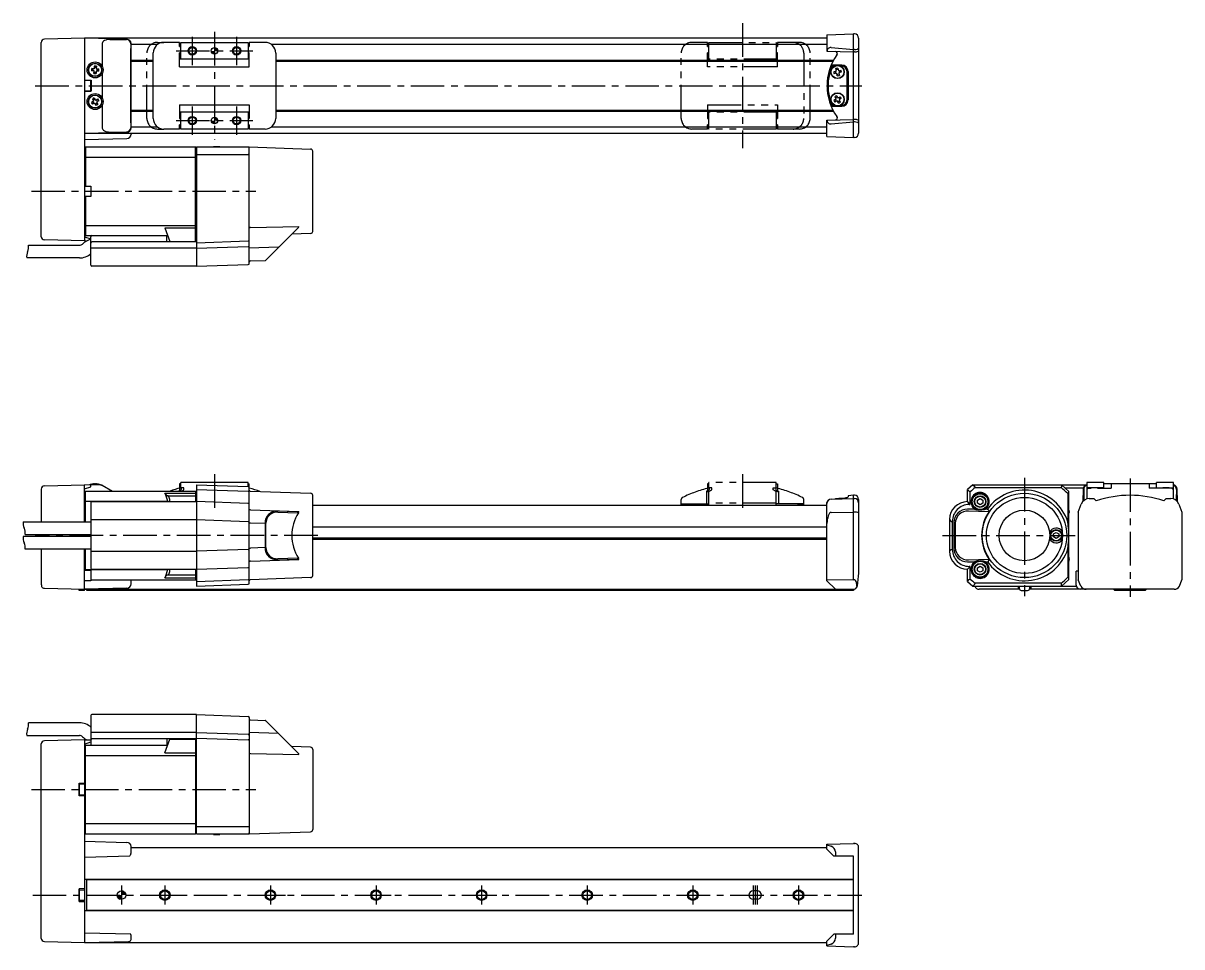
# Model space of a CAD drawing. Extents: x 0 to 914, y -8 to 437.
# Drawn here: x 365 to 914, y 0 to 437 of the extents above; entities that cross this region are included whole.
import ezdxf

# ---------------------------------------------------------------- set-up
doc = ezdxf.new("R2010")
doc.units = 0
doc.header["$LTSCALE"] = 0.5
doc.linetypes.add('CENTER', pattern=[50.8, 31.75, -6.35, 6.35, -6.35])
doc.linetypes.add('PHANTOM', pattern=[63.5, 31.75, -6.35, 6.35, -6.35, 6.35, -6.35])
for name, color, linetype in [('MSM_CENTER', 1, 'CENTER'), ('MSM_CONTINUOUS', 7, 'CONTINUOUS'), ('MSM_IMAGINARY', 6, 'PHANTOM'), ('MSM_NARROW', 5, 'CONTINUOUS')]:
    doc.layers.add(name, color=color, linetype=linetype)

# ---------------------------------------------------------------- blocks, each defined once
blk = doc.blocks.new('*U5')
at = {"layer": 'MSM_CONTINUOUS', "linetype": 'CONTINUOUS'}
for p, q in [((409.97, 24.5), (410.12, 23.73)), ((410.12, 23.73), (410.56, 23.09)), ((410.56, 23.09), (411.21, 22.65)), ((411.97, 22.5), (411.21, 22.65)), ((411.97, 26.5), (411.97, 26.35)), ((412.74, 26.35), (411.97, 26.5)), ((411.97, 26.35), (411.97, 25.91)), ((411.97, 25.91), (411.97, 25.27)), ((411.97, 25.27), (411.97, 24.5)), ((411.97, 24.5), (411.97, 23.73)), ((411.97, 23.73), (411.97, 23.09)), ((411.97, 23.09), (411.97, 22.65)), ((411.97, 22.65), (411.97, 22.5)), ((412.74, 26.35), (413.39, 25.91)), ((413.39, 25.91), (413.82, 25.27)), ((413.82, 25.27), (413.97, 24.5))]:
    blk.add_line(p, q, dxfattribs=at)
for points in [[(409.97, 24.5), (410.12, 23.73), (411.97, 23.73)], [(410.12, 23.73), (410.56, 23.09), (411.97, 23.09)], [(410.56, 23.09), (411.21, 22.65), (411.97, 22.65)], [(411.97, 26.5), (411.97, 26.35), (412.74, 26.35)], [(411.97, 26.35), (411.97, 25.91), (413.39, 25.91)], [(411.97, 25.91), (411.97, 25.27), (413.82, 25.27)], [(411.97, 25.27), (411.97, 24.5), (413.97, 24.5)]]:
    blk.add_solid(points, dxfattribs=at)
at = {"layer": 'MSM_CONTINUOUS', "linetype": 'CONTINUOUS', "extrusion": (0, 0, -1)}
for points in [[(-409.97, 24.5), (-411.97, 24.5), (-411.97, 23.73)], [(-410.12, 23.73), (-411.97, 23.73), (-411.97, 23.09)], [(-410.56, 23.09), (-411.97, 23.09), (-411.97, 22.65)], [(-411.21, 22.65), (-411.97, 22.65), (-411.97, 22.5)], [(-411.97, 26.35), (-412.74, 26.35), (-413.39, 25.91)], [(-411.97, 25.91), (-413.39, 25.91), (-413.82, 25.27)], [(-411.97, 25.27), (-413.82, 25.27), (-413.97, 24.5)]]:
    blk.add_solid(points, dxfattribs=at)
blk = doc.blocks.new('*U6')
at = {"layer": 'MSM_CONTINUOUS', "linetype": 'CONTINUOUS'}
for p, q in [((454.47, 391.28), (454.67, 390.53)), ((454.67, 390.53), (455.22, 389.98)), ((455.97, 389.78), (455.22, 389.98)), ((455.97, 392.78), (455.97, 392.58)), ((456.72, 392.58), (455.97, 392.78)), ((455.97, 392.58), (455.97, 392.03)), ((455.97, 392.03), (455.97, 391.28)), ((455.97, 391.28), (455.97, 390.53)), ((455.97, 390.53), (455.97, 389.98)), ((455.97, 389.98), (455.97, 389.78)), ((456.72, 392.58), (457.27, 392.03)), ((457.27, 392.03), (457.47, 391.28))]:
    blk.add_line(p, q, dxfattribs=at)
for points in [[(454.47, 391.28), (454.67, 390.53), (455.97, 390.53)], [(454.67, 390.53), (455.22, 389.98), (455.97, 389.98)], [(455.97, 392.78), (455.97, 392.58), (456.72, 392.58)], [(455.97, 392.58), (455.97, 392.03), (457.27, 392.03)], [(455.97, 392.03), (455.97, 391.28), (457.47, 391.28)]]:
    blk.add_solid(points, dxfattribs=at)
at = {"layer": 'MSM_CONTINUOUS', "linetype": 'CONTINUOUS', "extrusion": (0, 0, -1)}
for points in [[(-454.47, 391.28), (-455.97, 391.28), (-455.97, 390.53)], [(-454.67, 390.53), (-455.97, 390.53), (-455.97, 389.98)], [(-455.22, 389.98), (-455.97, 389.98), (-455.97, 389.78)], [(-455.97, 392.58), (-456.72, 392.58), (-457.27, 392.03)], [(-455.97, 392.03), (-457.27, 392.03), (-457.47, 391.28)]]:
    blk.add_solid(points, dxfattribs=at)
blk = doc.blocks.new('*U7')
at = {"layer": 'MSM_CONTINUOUS', "linetype": 'CONTINUOUS'}
for p, q in [((454.47, 424.28), (454.67, 423.53)), ((454.67, 423.53), (455.22, 422.98)), ((455.97, 422.78), (455.22, 422.98)), ((455.97, 425.78), (455.97, 425.58)), ((456.72, 425.58), (455.97, 425.78)), ((455.97, 425.58), (455.97, 425.03)), ((455.97, 425.03), (455.97, 424.28)), ((455.97, 424.28), (455.97, 423.53)), ((455.97, 423.53), (455.97, 422.98)), ((455.97, 422.98), (455.97, 422.78)), ((456.72, 425.58), (457.27, 425.03)), ((457.27, 425.03), (457.47, 424.28))]:
    blk.add_line(p, q, dxfattribs=at)
for points in [[(454.47, 424.28), (454.67, 423.53), (455.97, 423.53)], [(454.67, 423.53), (455.22, 422.98), (455.97, 422.98)], [(455.97, 425.78), (455.97, 425.58), (456.72, 425.58)], [(455.97, 425.58), (455.97, 425.03), (457.27, 425.03)], [(455.97, 425.03), (455.97, 424.28), (457.47, 424.28)]]:
    blk.add_solid(points, dxfattribs=at)
at = {"layer": 'MSM_CONTINUOUS', "linetype": 'CONTINUOUS', "extrusion": (0, 0, -1)}
for points in [[(-454.47, 424.28), (-455.97, 424.28), (-455.97, 423.53)], [(-454.67, 423.53), (-455.97, 423.53), (-455.97, 422.98)], [(-455.22, 422.98), (-455.97, 422.98), (-455.97, 422.78)], [(-455.97, 425.58), (-456.72, 425.58), (-457.27, 425.03)], [(-455.97, 425.03), (-457.27, 425.03), (-457.47, 424.28)]]:
    blk.add_solid(points, dxfattribs=at)

msp = doc.modelspace()

# ---------------------------------------------------------------- linework, layer by layer
at = {"layer": 'MSM_CENTER'}
for p, q in [((705.97, 437.4), (705.97, 378.16)), ((445.47, 431.01), (445.47, 417.55)), ((455.97, 433.3), (455.97, 382.38)), ((466.47, 431.01), (466.47, 417.55)), ((437.82, 424.28), (474.12, 424.28)), ((371.11, 407.78), (762.47, 407.78)), ((445.47, 398.01), (445.47, 384.55)), ((466.47, 398.01), (466.47, 384.55)), ((437.82, 391.28), (474.12, 391.28)), ((369.3, 357.78), (475.53, 357.78)), ((455.97, 223.82), (455.97, 204.82)), ((705.97, 223.82), (705.97, 204.82)), ((839.47, 222.1), (839.47, 166.04)), ((889.47, 221.85), (889.47, 165.79)), ((504.85, 194.82), (371.01, 194.82)), ((800.69, 194.82), (863.55, 194.82)), ((369.3, 74.5), (475.53, 74.5)), ((411.97, 29), (411.97, 20)), ((432.47, 29), (432.47, 20)), ((482.47, 29), (482.47, 20)), ((532.47, 29), (532.47, 20)), ((582.47, 29), (582.47, 20)), ((632.47, 29), (632.47, 20)), ((682.47, 29), (682.47, 20)), ((710.97, 29), (710.97, 20)), ((711.97, 29), (711.97, 20)), ((712.97, 29), (712.97, 20)), ((732.47, 29), (732.47, 20)), ((369.96, 24.5), (762.47, 24.5)), ((425.29, 24.5), (439.65, 24.5)), ((475.29, 24.5), (489.65, 24.5)), ((525.29, 24.5), (539.65, 24.5)), ((575.29, 24.5), (589.65, 24.5)), ((625.29, 24.5), (639.65, 24.5)), ((675.29, 24.5), (689.65, 24.5)), ((725.29, 24.5), (739.65, 24.5))]:
    msp.add_line(p, q, dxfattribs=at)
at = {"layer": 'MSM_CONTINUOUS'}
for p, q in [((373.97, 336.28), (373.97, 428.28)), ((394.47, 430.28), (375.43, 429.78)), ((414.53, 429.76), (394.47, 430.28)), ((745.97, 430.28), (394.47, 430.28)), ((394.47, 430.28), (394.47, 334.28)), ((406.39, 429.72), (414.39, 429.63)), ((439.47, 428.28), (431.97, 428.28)), ((439.47, 426.28), (439.47, 428.28)), ((439.97, 420.28), (439.97, 428.28)), ((439.97, 428.28), (471.97, 428.28)), ((471.97, 428.28), (471.97, 420.28)), ((479.97, 428.28), (472.47, 428.28)), ((472.47, 428.28), (472.47, 426.28)), ((745.97, 431.85), (758.47, 432.28)), ((745.97, 431.85), (745.97, 424.07)), ((758.97, 432.28), (758.47, 432.28)), ((758.47, 383.28), (758.47, 432.28)), ((760.97, 430.28), (760.97, 385.28)), ((402.85, 427.81), (402.85, 417.02)), ((416.37, 427.66), (416.37, 387.91)), ((416.41, 417.78), (416.41, 425.37)), ((416.46, 427.37), (416.47, 427.37)), ((428.97, 427.28), (416.46, 427.28)), ((416.47, 427.28), (416.47, 427.76)), ((426.97, 392.28), (426.97, 423.28)), ((439.97, 427.28), (439.47, 427.28)), ((439.47, 426.28), (439.97, 426.28)), ((439.97, 423.28), (439.47, 423.28)), ((439.47, 416.78), (439.47, 423.28)), ((472.47, 427.28), (471.97, 427.28)), ((471.97, 426.28), (472.47, 426.28)), ((472.47, 423.28), (471.97, 423.28)), ((472.47, 416.78), (472.47, 423.28)), ((745.97, 427.28), (482.97, 427.28)), ((484.97, 423.27), (484.97, 392.29)), ((745.97, 424.07), (745.97, 424.09)), ((745.97, 424.07), (758.47, 423.78)), ((747.9, 425.85), (758.47, 424.91)), ((758.97, 424.91), (758.47, 424.91)), ((758.97, 423.78), (758.47, 423.78)), ((399.02, 417.04), (398.98, 415.81)), ((400.05, 417.01), (400, 415.78)), ((426.97, 419.78), (416.41, 419.78)), ((426.97, 419.28), (416.41, 419.28)), ((416.42, 417.75), (416.41, 417.78)), ((416.42, 397.82), (416.42, 417.75)), ((472.47, 420.28), (439.47, 420.28)), ((749.05, 419.78), (484.97, 419.78)), ((748.78, 419.28), (484.97, 419.28)), ((752.97, 417.53), (748.4, 417.53)), ((749.44, 417.03), (748.62, 417.03)), ((752.97, 417.03), (752.51, 417.03)), ((398.94, 414.79), (397.71, 414.83)), ((398.98, 415.81), (397.75, 415.86)), ((398.4, 415.83), (398.37, 414.8)), ((398.9, 413.56), (398.94, 414.79)), ((398.92, 414.21), (399.95, 414.18)), ((400.02, 416.35), (398.99, 416.39)), ((399.97, 414.75), (399.93, 413.52)), ((401.2, 414.71), (399.97, 414.75)), ((400, 415.78), (401.23, 415.74)), ((400.54, 414.73), (400.58, 415.76)), ((402.85, 413.55), (402.85, 402.02)), ((439.47, 416.78), (472.47, 416.78)), ((750.36, 414.67), (749.16, 414.39)), ((750.59, 413.67), (749.39, 413.39)), ((749.8, 414.54), (750.03, 413.54)), ((750.08, 415.87), (750.36, 414.67)), ((751.23, 415.46), (750.23, 415.23)), ((750.86, 412.47), (750.59, 413.67)), ((750.71, 413.11), (751.72, 413.34)), ((751.08, 416.1), (751.36, 414.9)), ((751.36, 414.9), (752.56, 415.18)), ((752.79, 414.17), (751.59, 413.9)), ((751.59, 413.9), (751.86, 412.7)), ((752.15, 414.02), (751.92, 415.03)), ((755.47, 401.03), (755.47, 414.53)), ((755.97, 414.53), (755.97, 401.03)), ((394.47, 410.4), (397.59, 410.4)), ((397.47, 410.28), (394.47, 410.28)), ((397.47, 410.28), (397.59, 410.4)), ((397.47, 405.28), (397.47, 410.28)), ((397.59, 410.4), (397.59, 405.17)), ((394.47, 405.28), (397.47, 405.28)), ((397.59, 405.17), (394.47, 405.17)), ((397.59, 405.17), (397.47, 405.28)), ((398.77, 400.48), (397.7, 399.87)), ((398.16, 401.55), (398.77, 400.48)), ((399.38, 401.48), (398.49, 400.97)), ((399.06, 402.06), (399.67, 400.98)), ((399.67, 400.98), (400.74, 401.59)), ((400.67, 400.37), (400.16, 401.27)), ((401.24, 400.7), (400.17, 400.09)), ((750.27, 401.48), (749.2, 400.88)), ((749.67, 402.56), (750.27, 401.48)), ((750.77, 400.58), (749.7, 399.98)), ((749.77, 401.2), (750.27, 400.3)), ((750.89, 402.48), (749.99, 401.98)), ((750.57, 403.06), (751.17, 401.98)), ((751.37, 399.51), (750.77, 400.58)), ((751.05, 400.08), (751.95, 400.58)), ((751.17, 401.98), (752.25, 402.58)), ((752.17, 401.36), (751.67, 402.26)), ((752.75, 401.68), (751.67, 401.08)), ((751.67, 401.08), (752.27, 400.01)), ((399.28, 399.58), (398.21, 398.97)), ((398.27, 400.19), (398.78, 399.3)), ((399.89, 398.51), (399.28, 399.58)), ((399.56, 399.08), (400.46, 399.59)), ((400.17, 400.09), (400.78, 399.02)), ((402.85, 398.55), (402.85, 387.76)), ((416.42, 397.82), (416.41, 397.78)), ((416.41, 390.19), (416.41, 397.78)), ((416.41, 396.28), (426.97, 396.28)), ((416.41, 395.78), (426.97, 395.78)), ((439.47, 398.78), (439.47, 392.28)), ((439.47, 398.78), (472.47, 398.78)), ((472.47, 395.28), (439.47, 395.28)), ((439.97, 387.28), (439.97, 395.28)), ((471.97, 395.28), (471.97, 387.28)), ((472.47, 398.78), (472.47, 392.28)), ((484.97, 396.28), (748.78, 396.28)), ((484.97, 395.78), (749.05, 395.78)), ((748.4, 398.03), (752.97, 398.03)), ((748.62, 398.53), (749.44, 398.53)), ((752.51, 398.53), (752.97, 398.53)), ((439.47, 392.28), (439.97, 392.28)), ((471.97, 392.28), (472.47, 392.28)), ((745.97, 391.49), (758.47, 391.78)), ((745.97, 391.48), (745.97, 391.49)), ((745.97, 383.72), (745.97, 391.49)), ((747.9, 389.72), (758.47, 390.65)), ((758.97, 391.78), (758.47, 391.78)), ((758.97, 390.65), (758.47, 390.65)), ((394.47, 385.28), (414.53, 385.81)), ((394.47, 385.28), (745.97, 385.28)), ((406.39, 385.85), (414.39, 385.94)), ((416.46, 388.28), (428.97, 388.28)), ((416.46, 388.19), (416.47, 388.19)), ((416.47, 387.81), (416.47, 388.28)), ((416.47, 385.28), (416.47, 384.81)), ((439.47, 387.28), (431.97, 387.28)), ((439.97, 389.28), (439.47, 389.28)), ((439.47, 387.28), (439.47, 389.28)), ((439.47, 388.28), (439.97, 388.28)), ((471.97, 387.28), (439.97, 387.28)), ((472.47, 389.28), (471.97, 389.28)), ((471.97, 388.28), (472.47, 388.28)), ((472.47, 389.28), (472.47, 387.28)), ((479.97, 387.28), (472.47, 387.28)), ((482.97, 388.28), (745.97, 388.28)), ((394.47, 382.28), (414.53, 382.81)), ((394.97, 378.78), (394.47, 378.28)), ((394.97, 378.78), (446.97, 378.78)), ((394.97, 378.78), (394.97, 360.28)), ((447.47, 378.28), (446.97, 378.78)), ((446.97, 333.98), (446.97, 378.78)), ((447.47, 378.78), (472.47, 378.78)), ((447.47, 378.78), (447.47, 322.28)), ((455.47, 379.03), (458.47, 379.03)), ((455.47, 379.03), (455.47, 378.78)), ((458.47, 378.78), (458.47, 379.03)), ((472.47, 323.64), (472.47, 378.78)), ((472.47, 378.78), (501.51, 377.77)), ((745.97, 383.72), (758.47, 383.28)), ((758.97, 383.28), (758.47, 383.28)), ((394.47, 373.78), (394.97, 373.95)), ((394.97, 373.95), (446.97, 373.95)), ((447.47, 373.78), (446.97, 373.95)), ((447.47, 375.28), (471.99, 375.28)), ((502.47, 338.8), (502.47, 376.77)), ((394.47, 360.28), (397.47, 360.28)), ((397.47, 360.28), (397.47, 355.28)), ((397.47, 355.28), (394.47, 355.28)), ((394.97, 355.28), (394.97, 336.78)), ((394.47, 341.79), (394.97, 341.62)), ((394.97, 341.62), (446.97, 341.62)), ((432.53, 340.42), (446.97, 340.42)), ((432.53, 340.42), (434.87, 333.98)), ((447.47, 341.79), (446.97, 341.62)), ((472.96, 340.71), (495.94, 341.13)), ((495.79, 340.7), (480.28, 325.19)), ((394.47, 334.28), (375.43, 334.78)), ((394.47, 337.28), (394.97, 336.78)), ((394.47, 336.24), (397.47, 335.24)), ((394.97, 336.78), (433.85, 336.78)), ((397.47, 322.78), (397.47, 336.28)), ((433.47, 333.78), (433.47, 336.78)), ((501.51, 337.8), (492.57, 337.48)), ((367.89, 332.21), (392.05, 332.21)), ((394.47, 334.28), (395.5, 334.3)), ((447.47, 330.78), (397.47, 330.78)), ((447.47, 333.78), (397.97, 333.78)), ((434.87, 333.98), (446.97, 333.98)), ((445.57, 333.98), (445.57, 333.78)), ((446.97, 333.98), (447.47, 334.48)), ((447.47, 333.41), (471.99, 334.27)), ((447.47, 330.78), (472, 331.64)), ((471.99, 334.27), (472, 334.27)), ((486.35, 331.26), (472.47, 330.78)), ((392.05, 326.21), (367.08, 326.21)), ((472.96, 324.8), (479.94, 325.04)), ((447.47, 322.28), (397.97, 322.28)), ((447.47, 322.28), (471.99, 323.14)), ((471.97, 219.82), (439.97, 219.82)), ((439.97, 217.31), (439.97, 219.82)), ((471.97, 217.96), (471.97, 219.82)), ((868.97, 219.82), (868.97, 212.14)), ((876.97, 219.82), (868.97, 219.82)), ((876.97, 217.19), (876.97, 219.82)), ((909.97, 219.82), (901.97, 219.82)), ((901.97, 217.19), (901.97, 219.82)), ((909.97, 212.14), (909.97, 219.82)), ((373.97, 216.72), (373.97, 201.32)), ((375.53, 218.32), (394.47, 218.82)), ((394.47, 201.32), (394.47, 218.82)), ((402.85, 218.6), (394.47, 218.82)), ((394.47, 216.82), (397.47, 217.82)), ((394.97, 215.82), (394.47, 215.32)), ((394.97, 201.32), (394.97, 215.82)), ((394.97, 215.82), (446.97, 215.82)), ((397.47, 217.82), (397.47, 218.74)), ((398.77, 219.18), (398.77, 219.13)), ((398.94, 219.15), (398.94, 219.18)), ((398.98, 219.18), (398.98, 219.15)), ((399.67, 219.09), (399.67, 219.18)), ((400, 219.18), (400, 219.18)), ((400.17, 219.18), (400.17, 219.02)), ((402.11, 218.62), (402.51, 218.62)), ((402.51, 218.61), (402.51, 218.62)), ((402.85, 218.6), (407.67, 215.82)), ((432.53, 214.83), (446.97, 214.83)), ((439.47, 215.82), (438.97, 215.82)), ((439.47, 219.32), (439.47, 215.82)), ((439.97, 219.32), (439.47, 219.32)), ((441.47, 217.42), (439.97, 217.42)), ((439.97, 215.82), (439.97, 215.99)), ((440.17, 217.11), (440.17, 216.59)), ((440.43, 215.82), (441.47, 216.42)), ((441.47, 216.42), (441.47, 217.42)), ((446.97, 215.82), (446.97, 210.82)), ((446.97, 215.82), (447.47, 215.32)), ((446.97, 214.83), (447.47, 214.46)), ((447.47, 218.82), (447.47, 170.82)), ((447.47, 218.82), (471.99, 217.96)), ((447.47, 216.57), (472, 215.71)), ((471.97, 219.32), (472.47, 219.32)), ((471.99, 217.96), (472, 217.96)), ((472.47, 172.17), (472.47, 219.32)), ((472.96, 215.8), (501.51, 214.8)), ((815.1, 218.82), (812.47, 216.57)), ((812.47, 216.57), (813.33, 215.71)), ((812.47, 210.82), (812.47, 216.57)), ((813.33, 215.71), (813.83, 215.5)), ((813.83, 209.46), (813.83, 215.5)), ((815.1, 218.82), (815.96, 217.96)), ((815.1, 218.82), (868.97, 218.82)), ((815.96, 217.96), (816.13, 217.46)), ((816.13, 217.46), (856.8, 217.46)), ((856.97, 217.96), (856.8, 217.46)), ((860.47, 215.69), (856.97, 218.82)), ((856.97, 218.82), (856.97, 217.96)), ((858.65, 217.32), (867.3, 217.32)), ((859.97, 214.63), (860.47, 214.84)), ((859.97, 214.63), (859.97, 201.24)), ((860.47, 173.95), (860.47, 215.69)), ((867.24, 216.87), (867.08, 210.89)), ((867.54, 216.56), (867.63, 211.94)), ((876.97, 217.42), (868.97, 217.42)), ((869.97, 217.19), (870.97, 217.19)), ((870.97, 217.19), (870.97, 217.31)), ((873.97, 217.31), (870.97, 217.31)), ((873.97, 217.31), (873.97, 217.19)), ((873.97, 217.19), (880.47, 217.19)), ((901.97, 219.32), (876.97, 219.32)), ((880.47, 219.32), (880.47, 217.19)), ((898.47, 219.32), (898.47, 217.19)), ((904.97, 217.19), (898.47, 217.19)), ((901.97, 217.42), (909.97, 217.42)), ((904.97, 217.31), (904.97, 217.19)), ((907.97, 217.31), (904.97, 217.31)), ((907.97, 217.19), (907.97, 217.31)), ((908.97, 217.19), (907.97, 217.19)), ((911.4, 216.56), (911.32, 211.94)), ((911.87, 210.89), (911.71, 216.87)), ((394.47, 210.81), (394.97, 210.98)), ((394.97, 210.98), (433.85, 210.98)), ((397.47, 210.32), (397.47, 179.32)), ((397.97, 210.82), (447.47, 210.82)), ((433.85, 213.62), (433.81, 213.62)), ((433.85, 213.62), (446.97, 213.62)), ((433.85, 210.82), (433.85, 210.98)), ((446.97, 213.62), (447.47, 213.12)), ((471.99, 209.96), (447.47, 210.82)), ((502.47, 175.83), (502.47, 213.8)), ((502.47, 209.12), (745.97, 209.12)), ((745.97, 173.32), (745.97, 210.43)), ((746.35, 211.12), (746.07, 211.12)), ((746.47, 211.62), (746.87, 211.62)), ((746.47, 211.62), (746.47, 211.27)), ((747.9, 211.95), (758.47, 212.32)), ((758.47, 213.82), (755.97, 213.6)), ((755.97, 213.6), (755.97, 213.14)), ((758.47, 173.82), (758.47, 213.82)), ((758.97, 213.82), (758.47, 213.82)), ((758.47, 212.32), (758.97, 212.32)), ((760.97, 211.82), (760.97, 177.02)), ((813.32, 209.96), (812.47, 210.82)), ((813.83, 209.46), (812.47, 210.82)), ((813.33, 209.96), (813.32, 209.96)), ((813.32, 209.46), (813.83, 209.46)), ((817.22, 211.54), (818.47, 212.26)), ((817.22, 210.1), (817.22, 211.54)), ((818.47, 209.37), (817.22, 210.1)), ((818.47, 212.26), (819.72, 211.54)), ((819.72, 210.1), (818.47, 209.37)), ((819.72, 211.54), (819.72, 210.1)), ((864.97, 205.82), (866.38, 209.69)), ((870.14, 212.32), (872.34, 212.32)), ((872.34, 212.32), (873.47, 211.19)), ((905.47, 211.19), (906.6, 212.32)), ((906.6, 212.32), (908.81, 212.32)), ((912.56, 209.69), (913.97, 205.82)), ((472.96, 207.01), (495.94, 206.22)), ((495.1, 206.03), (485.63, 206.36)), ((485.97, 205.86), (495.43, 205.53)), ((495.43, 205.53), (495.79, 205.58)), ((747.9, 205.75), (758.47, 205.82)), ((758.97, 205.82), (758.47, 205.82)), ((815.91, 207.3), (812.49, 207.3)), ((822.39, 206.03), (812.93, 206.36)), ((815.91, 207.3), (816.21, 207.71)), ((820.74, 207.71), (821.03, 207.3)), ((821.99, 207.3), (821.03, 207.3)), ((821.99, 207.3), (822.39, 207.01)), ((822.39, 207.01), (822.82, 206.22)), ((864.97, 205.82), (864.97, 173.82)), ((913.97, 205.82), (913.97, 173.82)), ((365.47, 201.32), (397.47, 201.32)), ((397.47, 202.32), (447.47, 202.32)), ((447.47, 202.32), (471.99, 201.47)), ((471.99, 201.47), (472.47, 201.47)), ((472.47, 200.8), (472.96, 200.8)), ((472.96, 200.8), (479.94, 200.56)), ((479.94, 200.56), (479.94, 189.08)), ((479.94, 200.56), (480.28, 200.56)), ((480.28, 189.08), (480.28, 200.56)), ((502.47, 198.82), (745.97, 198.82)), ((803.97, 202.32), (804.83, 201.47)), ((803.97, 202.32), (803.97, 187.31)), ((804.83, 201.47), (805.33, 201.47)), ((805.33, 188.17), (805.33, 201.47)), ((805.99, 200.8), (805.99, 188.83)), ((806.73, 200.56), (806.73, 189.08)), ((859.97, 201.24), (860.47, 201.24)), ((397.47, 194.32), (365.47, 194.32)), ((366.28, 195.32), (397.47, 195.32)), ((373.97, 195.32), (373.97, 194.32)), ((394.47, 194.32), (394.47, 195.32)), ((394.97, 195.32), (394.97, 194.32)), ((502.47, 193.61), (745.97, 193.61)), ((502.47, 193.32), (745.97, 193.32)), ((502.47, 193.03), (745.97, 193.03)), ((853.22, 195.54), (854.47, 196.26)), ((853.22, 194.1), (853.22, 195.54)), ((854.47, 193.37), (853.22, 194.1)), ((854.47, 196.26), (855.72, 195.54)), ((855.72, 194.1), (854.47, 193.37)), ((855.72, 195.54), (855.72, 194.1)), ((860.47, 194.86), (860.47, 194.77)), ((397.47, 188.32), (366.28, 188.32)), ((373.97, 188.32), (373.97, 171.82)), ((394.47, 168.82), (394.47, 188.32)), ((394.97, 178.32), (394.97, 188.32)), ((397.47, 187.32), (447.47, 187.32)), ((471.99, 188.17), (447.47, 187.31)), ((471.99, 188.17), (472.47, 188.17)), ((472.47, 188.83), (472.96, 188.83)), ((479.94, 189.08), (472.96, 188.83)), ((479.94, 189.08), (480.28, 189.08)), ((804.83, 188.17), (803.97, 187.31)), ((804.83, 188.17), (805.33, 188.17)), ((859.97, 188.39), (860.47, 188.39)), ((859.97, 188.39), (859.97, 175)), ((472.96, 182.63), (495.94, 183.42)), ((485.63, 183.28), (495.1, 183.61)), ((495.43, 184.11), (485.97, 183.78)), ((495.79, 184.06), (495.43, 184.11)), ((812.49, 182.34), (815.91, 182.34)), ((812.93, 183.28), (822.39, 183.61)), ((815.91, 182.34), (816.21, 181.93)), ((821.03, 182.34), (820.74, 181.93)), ((821.03, 182.34), (821.99, 182.34)), ((821.99, 182.34), (822.39, 182.63)), ((822.39, 182.63), (822.82, 183.42)), ((394.47, 178.83), (394.97, 178.65)), ((394.47, 178.32), (397.47, 178.32)), ((394.97, 178.65), (433.85, 178.65)), ((397.47, 178.32), (397.47, 173.32)), ((397.97, 178.82), (447.47, 178.82)), ((446.97, 176.02), (433.83, 176.02)), ((433.85, 178.65), (433.85, 178.82)), ((446.97, 178.82), (446.97, 173.82)), ((447.47, 176.52), (446.97, 176.02)), ((447.47, 178.82), (471.99, 179.67)), ((812.47, 178.82), (813.83, 180.17)), ((812.47, 178.82), (813.32, 179.67)), ((812.47, 173.07), (812.47, 178.82)), ((813.83, 180.17), (813.32, 180.17)), ((813.32, 179.67), (813.33, 179.67)), ((813.83, 174.14), (813.83, 180.17)), ((817.22, 179.54), (818.47, 180.26)), ((817.22, 178.1), (817.22, 179.54)), ((818.47, 177.37), (817.22, 178.1)), ((818.47, 180.26), (819.72, 179.54)), ((819.72, 178.1), (818.47, 177.37)), ((819.72, 179.54), (819.72, 178.1)), ((864.97, 177.82), (863.97, 177.82)), ((863.97, 171.32), (863.97, 177.82)), ((397.47, 173.32), (394.47, 173.32)), ((397.47, 173.82), (446.97, 173.82)), ((416.47, 171.84), (416.47, 173.82)), ((416.47, 173.73), (447.47, 173.73)), ((432.53, 174.8), (446.97, 174.8)), ((447.47, 175.18), (446.97, 174.8)), ((447.47, 174.32), (446.97, 173.82)), ((447.47, 173.07), (472, 173.92)), ((447.47, 170.82), (471.99, 171.67)), ((472, 171.67), (471.99, 171.67)), ((501.51, 174.83), (472.96, 173.84)), ((745.97, 173.9), (758.47, 173.82)), ((745.97, 173.32), (749.97, 169.32)), ((758.79, 173.82), (758.47, 173.82)), ((760.1, 170.77), (760.13, 170.34)), ((812.47, 173.07), (813.33, 173.92)), ((812.47, 173.07), (815.1, 170.82)), ((813.33, 173.92), (813.83, 174.14)), ((815.06, 170.82), (864.04, 170.82)), ((815.1, 170.82), (815.96, 171.67)), ((815.96, 171.67), (816.13, 172.17)), ((856.8, 172.17), (816.13, 172.17)), ((836.43, 170.82), (836.43, 169.32)), ((836.47, 170.82), (836.47, 169.39)), ((836.97, 170.82), (836.97, 169.82)), ((841.97, 169.82), (841.97, 170.82)), ((842.47, 170.82), (842.47, 169.39)), ((842.52, 170.82), (842.52, 169.32)), ((856.97, 171.67), (856.8, 172.17)), ((856.97, 170.82), (860.47, 173.95)), ((856.97, 170.82), (856.97, 171.67)), ((859.97, 175), (860.47, 174.8)), ((866.08, 170.77), (864.97, 173.82)), ((912.86, 170.77), (913.97, 173.82)), ((375.43, 169.82), (394.47, 169.32)), ((391.97, 168.82), (391.97, 169.38)), ((394.47, 168.82), (391.97, 168.82)), ((414.53, 169.84), (394.47, 169.32)), ((394.47, 169.32), (758.47, 169.32)), ((395.47, 168.82), (395.47, 169.32)), ((395.47, 169.12), (758.47, 169.12)), ((758.47, 168.82), (395.47, 168.82)), ((758.47, 169.32), (758.47, 168.82)), ((836.43, 169.32), (817.97, 169.32)), ((836.47, 169.39), (836.43, 169.32)), ((837.07, 169.39), (836.47, 169.39)), ((837.97, 168.82), (840.97, 168.82)), ((842.47, 169.39), (841.87, 169.39)), ((842.52, 169.32), (842.47, 169.39)), ((910.32, 169.32), (842.52, 169.32)), ((881.97, 169.12), (881.97, 169.32)), ((881.97, 169.12), (882.27, 168.82)), ((896.67, 168.82), (882.27, 168.82)), ((896.67, 168.82), (896.97, 169.12)), ((896.97, 169.32), (896.97, 169.12)), ((447.47, 110), (397.97, 110)), ((447.47, 110), (471.99, 109.14)), ((447.47, 53.5), (447.47, 110)), ((392.05, 106.08), (367.89, 106.08)), ((397.47, 109.5), (397.47, 96)), ((472.47, 108.64), (472.47, 53.5)), ((472.96, 107.48), (479.94, 107.24)), ((495.79, 91.58), (480.28, 107.09)), ((367.08, 100.08), (392.05, 100.08)), ((447.47, 101.5), (397.47, 101.5)), ((447.47, 101.5), (472, 100.64)), ((447.47, 98.87), (471.99, 98.01)), ((486.35, 101.02), (472.47, 101.5)), ((373.97, 4), (373.97, 96.06)), ((394.47, 98), (375.43, 97.5)), ((394.47, 98), (394.47, 2)), ((394.47, 98), (397.47, 97.96)), ((394.47, 96.04), (397.47, 97.04)), ((394.47, 95), (394.97, 95.5)), ((394.97, 53.5), (394.97, 95.5)), ((394.97, 95.5), (433.85, 95.5)), ((447.47, 98.5), (397.97, 98.5)), ((432.53, 91.87), (434.87, 98.3)), ((433.47, 98.5), (433.47, 95.5)), ((434.87, 98.3), (446.97, 98.3)), ((445.57, 98.3), (445.57, 98.5)), ((446.97, 98.3), (446.97, 53.5)), ((446.97, 98.3), (447.47, 97.8)), ((471.99, 98.01), (472, 98.01)), ((501.51, 94.49), (492.57, 94.8)), ((502.47, 93.49), (502.47, 55.51)), ((394.47, 90.49), (394.97, 90.66)), ((394.97, 90.66), (446.97, 90.66)), ((432.53, 91.87), (446.97, 91.87)), ((447.47, 90.49), (446.97, 90.66)), ((472.96, 91.58), (495.94, 91.15)), ((391.87, 77.5), (394.47, 77.55)), ((391.87, 71.5), (391.87, 77.5)), ((391.87, 76.96), (391.97, 76.96)), ((391.97, 77.5), (391.97, 71.5)), ((394.47, 77), (391.97, 77)), ((391.97, 71.96), (391.87, 71.96)), ((394.47, 71.45), (391.87, 71.5)), ((391.97, 72), (394.47, 72)), ((394.47, 58.51), (394.97, 58.34)), ((394.97, 58.34), (446.97, 58.34)), ((447.47, 58.51), (446.97, 58.34)), ((447.47, 57), (471.99, 57)), ((394.97, 53.5), (394.47, 54)), ((394.47, 50), (414.53, 49.47)), ((394.97, 53.5), (446.97, 53.5)), ((447.47, 54), (446.97, 53.5)), ((447.47, 53.5), (472.47, 53.5)), ((455.47, 53.5), (455.47, 53.25)), ((455.47, 53.25), (458.47, 53.25)), ((458.47, 53.5), (458.47, 53.25)), ((472.47, 53.5), (501.51, 54.51)), ((416.47, 44.52), (416.47, 47.48)), ((416.47, 47), (745.97, 47)), ((745.97, 48.56), (758.47, 49)), ((745.97, 46.3), (745.97, 48.56)), ((745.97, 48.35), (748, 47.69)), ((749.28, 43), (745.97, 46.3)), ((749.97, 44.94), (749.97, 43)), ((758.79, 49), (758.47, 49)), ((758.79, 49), (758.97, 49)), ((760.97, 2), (760.97, 47)), ((394.47, 42.5), (415.83, 43.06)), ((758.47, 43), (749.28, 43)), ((758.47, 6), (758.47, 43)), ((394.47, 27.55), (391.87, 27.5)), ((391.87, 27.5), (391.87, 21.5)), ((391.97, 21.5), (391.97, 27.5)), ((394.47, 32), (758.47, 32)), ((395.47, 17), (395.47, 32)), ((758.47, 31.7), (395.47, 31.7)), ((391.97, 27), (394.47, 27)), ((394.47, 22), (391.97, 22)), ((712.97, 26.5), (710.97, 26.5)), ((712.97, 22.5), (710.97, 22.5)), ((391.87, 21.5), (394.47, 21.45)), ((758.47, 17), (394.47, 17)), ((395.47, 17.3), (758.47, 17.3)), ((416.35, 5.93), (394.47, 6.5)), ((745.97, 2.7), (749.28, 6)), ((758.47, 6), (749.28, 6)), ((749.97, 6), (749.97, 4.06)), ((375.43, 2.5), (394.47, 2)), ((394.47, 2), (415.5, 2.55)), ((394.47, 2), (745.97, 2)), ((416.47, 3.55), (416.47, 5.45)), ((745.97, 0.44), (745.97, 2.7)), ((748, 1.31), (745.97, 0.65)), ((745.97, 0.44), (758.47, 0)), ((758.79, 0), (758.47, 0)), ((758.97, 0), (758.79, 0))]:
    msp.add_line(p, q, dxfattribs=at)
for centre, radius in [((445.47, 424.28), 1.62), ((455.97, 424.28), 1.5), ((466.47, 424.28), 1.62), ((399.47, 415.28), 3.8), ((399.47, 415.28), 3.77), ((399.47, 415.28), 3.15), ((399.47, 415.28), 3.04), ((750.97, 414.28), 3.15), ((750.97, 414.28), 3.04), ((399.47, 400.28), 3.8), ((399.47, 400.28), 3.77), ((399.47, 400.28), 3.15), ((399.47, 400.28), 3.04), ((750.97, 401.28), 3.15), ((750.97, 401.28), 3.04), ((445.47, 391.28), 1.62), ((455.97, 391.28), 1.5), ((466.47, 391.28), 1.62), ((818.47, 210.82), 3.75), ((839.47, 194.82), 19.99), ((818.47, 210.82), 2.75), ((818.47, 210.82), 2.55), ((839.47, 194.82), 18), ((839.47, 194.82), 12), ((854.47, 194.82), 2.75), ((854.47, 194.82), 2.55), ((818.47, 178.82), 3.75), ((818.47, 178.82), 2.75), ((818.47, 178.82), 2.55), ((411.97, 24.5), 2), ((432.47, 24.5), 2.07), ((482.47, 24.5), 2.07), ((532.47, 24.5), 2.07), ((582.47, 24.5), 2.07), ((632.47, 24.5), 2.07), ((682.47, 24.5), 2.07), ((732.47, 24.5), 2.07)]:
    msp.add_circle(centre, radius, dxfattribs=at)
for centre, radius, start, end in [((375.47, 428.28), 1.5, 91.5, 180), ((404.09, 427.79), 1.23, 141.5894, 179.0309), ((404.94, 427.11), 2.32, 117.016, 141.4978), ((406.21, 424.44), 5.28, 88.1275, 116.1985), ((414.39, 427.65), 1.98, 0.2763, 89.9363), ((414.47, 427.76), 2, 359.9936, 88.506), ((414.47, 427.76), 2, 359.9998, 88.5001), ((431.97, 423.28), 5, 90, 180), ((479.97, 423.28), 5, 359.9011, 90), ((758.97, 430.28), 2, 0, 90), ((435.94, 425.87), 19.53, 175.5777, 181.4487), ((747.71, 424.13), 1.73, 83.5026, 181.2145), ((749.89, 422.98), 0.999, 323.5935, 88.8351), ((758.94, 429.33), 4.42, 270.399, 289.0718), ((759.06, 428.89), 5.11, 269.0654, 289.5915), ((759.91, 426.41), 1.34, 290.8084, 312.784), ((760.64, 424.4), 0.346, 292.091, 344.6385), ((760.52, 425.76), 0.453, 311.5068, 357.1879), ((398.95, 399.69), 17.35, 86.3835, 89.7845), ((770.94, 407.78), 24.96, 144.1874, 215.8126), ((767.66, 407.78), 21.59, 153.1554, 206.8446), ((767.47, 407.78), 21, 153.8656, 206.1344), ((752.97, 414.53), 3, 0, 90), ((752.97, 414.53), 2.5, 0, 90), ((415.06, 414.76), 17.35, 176.3831, 179.7852), ((399.99, 430.88), 17.36, 266.3839, 269.7846), ((383.87, 415.8), 17.36, 356.3843, 359.7839), ((766.17, 417.77), 17.35, 191.2201, 194.6222), ((754.46, 399.08), 17.35, 101.2206, 104.6216), ((747.48, 429.49), 17.36, 281.2209, 284.6216), ((735.76, 410.79), 17.36, 11.2214, 14.621), ((407.17, 386.71), 17.35, 117.8607, 121.2617), ((385.9, 392.58), 17.36, 27.8615, 31.2611), ((764.6, 408.87), 17.35, 207.4187, 210.8208), ((758.57, 387.65), 17.35, 117.4192, 120.8201), ((737.34, 393.69), 17.36, 27.42, 30.8195), ((752.97, 401.03), 2.5, 270, 0), ((752.97, 401.03), 3, 270, 0), ((413.04, 407.98), 17.35, 207.8602, 211.2624), ((391.77, 413.85), 17.36, 297.861, 301.2618), ((743.38, 414.91), 17.36, 297.4195, 300.8202), ((435.94, 389.7), 19.53, 178.5513, 184.4223), ((431.97, 392.28), 5, 180, 270), ((479.97, 392.28), 5, 270, 0.0989), ((747.71, 391.44), 1.73, 178.7855, 276.4974), ((749.89, 392.58), 0.999, 271.1744, 36.4016), ((759.06, 386.67), 5.11, 70.4085, 90.9346), ((759.04, 386.81), 3.84, 69.504, 91.0255), ((759.91, 389.16), 1.34, 47.2169, 69.1903), ((760.64, 391.17), 0.346, 15.3615, 67.909), ((760.52, 389.8), 0.453, 2.802, 48.4975), ((404.09, 387.78), 1.23, 180.9691, 218.4108), ((404.94, 388.46), 2.32, 218.5024, 242.9835), ((406.21, 391.13), 5.28, 243.8018, 271.8723), ((414.39, 387.92), 1.98, 270.0635, 359.7238), ((414.47, 387.81), 2, 271.4941, 0.0064), ((414.47, 387.81), 2, 271.5, 0), ((414.47, 384.81), 2, 271.5, 0.0002), ((758.97, 385.28), 2, 270, 0), ((471.97, 378.28), 0.5, 360, 90.0001), ((471.98, 373.98), 1.3, 77.0501, 89.7167), ((472.16, 374.75), 0.511, 59.4466, 77.2089), ((472.36, 375.09), 0.112, 10.4353, 60.783), ((501.47, 376.77), 1, 0, 87.9999), ((472.93, 340.25), 0.457, 86.4566, 173.7901), ((495.49, 341.05), 0.456, 311.3215, 10.4207), ((375.47, 336.28), 1.5, 180, 268.5), ((399.47, 326.78), 8.5, 103.609, 135), ((397.97, 336.28), 0.5, 90, 180), ((399.84, 326.94), 8.5, 106.1682, 106.1683), ((501.47, 338.8), 1, 272, 0), ((392.05, 334.21), 2, 270, 315), ((397.97, 333.28), 0.5, 90, 180), ((471.96, 335.76), 1.49, 271.0171, 280.3457), ((471.96, 332.18), 0.539, 274.4645, 313.9906), ((472.17, 334.75), 0.459, 278.17, 306.5182), ((471.97, 332.14), 0.499, 315.5289, 359.7881), ((472.39, 334.44), 0.0792, 305.2721, 355.7103), ((392.05, 334.21), 8, 270, 312.6936), ((472.97, 324.3), 0.5, 92, 180), ((479.92, 325.54), 0.5, 272, 315), ((397.97, 322.78), 0.5, 180.0007, 269.9993), ((471.97, 323.64), 0.5, 272, 0), ((375.57, 216.72), 1.6, 91.5, 180), ((399.47, 211.24), 7.98, 97.5141, 109.5659), ((399.22, 213.11), 6.09, 94.2757, 104.4947), ((397.95, 216.91), 2.11, 83.0946, 96.9054), ((399.73, 213.11), 6.09, 94.2757, 104.4947), ((399.46, 211.23), 7.97, 93.7098, 94.9365), ((399.14, 219.09), 0.216, 154.5422, 164.879), ((398.8, 219.1), 0.2, 16.7585, 25.6832), ((398.99, 217.07), 2.13, 65.2366, 82.2705), ((399.93, 217.19), 2.02, 97.5027, 103.1234), ((399.22, 213.14), 6.06, 80.8973, 85.7373), ((400.33, 212.47), 6.55, 86.0805, 93.9195), ((400.15, 219.1), 0.2, 154.3218, 163.226), ((399.46, 211.25), 7.95, 84.8132, 86.2912), ((396.41, 170.52), 48.79, 85.5767, 85.777), ((399.89, 217.07), 2.13, 65.2366, 82.2705), ((399.73, 213.15), 6.05, 82.485, 85.7388), ((399.47, 211.24), 7.98, 67.6435, 82.4859), ((402, 202.2), 33.04, 15.409, 22.4759), ((435.25, 215.88), 2.91, 201.096, 223.2384), ((455.97, 154.32), 65, 104.2949, 108.8879), ((439.17, 216.59), 1, 309.3154, 359.9999), ((439.97, 217.11), 0.2, 359.9996, 104.2955), ((471.97, 217.46), 0.5, 0.0415, 87.9587), ((471.98, 214.71), 1, 72.5753, 89.2379), ((472.16, 215.28), 0.407, 49.0984, 72.9718), ((472.34, 215.49), 0.129, 4.3109, 47.86), ((455.97, 154.32), 65, 70.6377, 75.2948), ((472.97, 216.3), 0.5, 180.1454, 268), ((501.47, 213.8), 1, 0, 88), ((833.46, 194.83), 28.5, 127.4458, 133.5248), ((818.47, 210.82), 4.35, 306.0463, 233.9537), ((818.47, 210.82), 3.85, 306.0463, 233.9537), ((839.47, 194.82), 21.48, 17.3982, 144.4748), ((839.47, 194.83), 28.5, 44.0041, 52.554), ((869.23, 216.82), 2, 97.5187, 178.508), ((869.5, 216.65), 1.96, 105.6362, 182.5433), ((869.99, 216.17), 1.02, 91.0012, 179.0626), ((908.95, 216.17), 1.02, 359.0626, 88.9988), ((909.71, 216.82), 2, 1.492, 82.4813), ((909.44, 216.65), 1.96, 357.4567, 74.3638), ((397.97, 210.32), 0.5, 90, 180), ((433.72, 214.38), 0.77, 219.7944, 276.6289), ((433.76, 212.99), 0.639, 33.798, 81.9996), ((432.61, 212.14), 2.07, 19.901, 35.5399), ((428.84, 210.92), 6.04, 359.0736, 18.6201), ((471.97, 209.46), 0.5, 0, 88), ((747.97, 209.95), 2, 92.0001, 179.9997), ((748.63, 210.41), 2.66, 164.5971, 179.505), ((750.11, 211.16), 0.944, 98.616, 115.8778), ((750.41, 209.17), 2.96, 93.0523, 98.5608), ((17952.53, -192526.89), 193505.16, 95.0994208, 95.100231), ((751.84, 225.78), 13.46, 274.8391, 281.5305), ((748.65, 237.73), 25.82, 283.1677, 285.4616), ((755.3, 213.68), 0.865, 285.5873, 321.3363), ((758.97, 211.82), 2, 0, 90), ((758.97, 210.32), 2, 0, 90), ((812.47, 202.32), 8.5, 90.035, 179.965), ((813.32, 201.47), 7.99, 89.9855, 180.0144), ((870.14, 208.32), 4, 90, 160), ((868.39, 211.96), 0.759, 181.6765, 214.2293), ((889.47, 163.82), 50, 71.3371, 108.6629), ((908.81, 208.32), 4, 20, 90), ((910.56, 211.96), 0.76, 325.7734, 358.2037), ((472.66, 207.3), 0.19, 180.8963, 216.0924), ((472.78, 207.39), 0.335, 216.1832, 240.1784), ((472.96, 207.72), 0.706, 240.9961, 269.9947), ((485.56, 200.74), 5.62, 89.2252, 181.7909), ((485.64, 200.5), 5.37, 86.5006, 179.3548), ((512.22, 194.82), 19.64, 146.7834, 213.2166), ((495.2, 207.53), 1.5, 265.9978, 299.2439), ((495.04, 206.09), 0.904, 325.7794, 8.1842), ((758.96, 200.32), 12.99, 163.0681, 179.0122), ((750.28, 202.95), 3.92, 142.7872, 162.946), ((747.99, 204.75), 1.01, 94.7698, 145.377), ((759.46, 202.72), 3.14, 61.1172, 98.8825), ((812.48, 200.81), 6.49, 89.9856, 180.0144), ((812.6, 200.5), 5.87, 86.7949, 179.4056), ((818.38, 214.42), 7.54, 250.8499, 258.6852), ((818.81, 211.45), 4.56, 235.1217, 247.7326), ((817.74, 206.58), 0.949, 140.5323, 151.7962), ((818.47, 216.06), 9.16, 260.1609, 279.8391), ((817.15, 207.06), 0.193, 121.3984, 138.1247), ((817.07, 207.19), 0.0395, 73.8913, 124.1432), ((818.47, 210.75), 3.79, 248.5272, 291.4728), ((838.82, 194.82), 19.65, 144.5357, 215.4643), ((818.17, 211.38), 4.48, 292.1552, 304.9904), ((819.87, 207.19), 0.0395, 55.8568, 106.1087), ((819.8, 207.07), 0.179, 40.7854, 58.8805), ((819.23, 206.6), 0.92, 28.1244, 39.7252), ((818.51, 214.6), 7.72, 281.4065, 289.0581), ((822.43, 206.51), 0.487, 265.0408, 322.4316), ((857.97, 206.07), 2.75, 335.38, 24.62), ((854.47, 194.82), 3.5, 34.2906, 152.6349), ((813.72, 194.32), 46.77, 6.1082, 8.5149), ((860.26, 198.87), 0.429, 60.4727, 95.1861), ((818.99, 194.75), 41.48, 0.1621, 6.2922), ((854.47, 194.82), 3.5, 207.3651, 325.7094), ((814.24, 195.16), 46.24, 354.0235, 359.5223), ((860.47, 194.86), 0.00228, 0.7547, 30.0157), ((860.47, 194.77), 0.00228, 329.978, 359.2455), ((485.56, 188.9), 5.62, 178.2091, 270.7748), ((485.64, 189.14), 5.37, 180.6452, 273.4994), ((812.47, 187.32), 8.5, 180.035, 269.965), ((813.32, 188.17), 7.99, 179.9856, 270.0144), ((812.48, 188.83), 6.49, 179.9856, 270.0144), ((812.6, 189.14), 5.87, 180.5944, 273.2051), ((839.47, 194.82), 21.48, 215.5252, 342.6018), ((813.69, 195.32), 46.8, 351.4859, 353.891), ((860.26, 190.77), 0.429, 264.8138, 299.5273), ((472.66, 182.33), 0.19, 143.9076, 179.1037), ((472.78, 182.25), 0.335, 119.8216, 143.8168), ((472.96, 181.92), 0.706, 90.0053, 119.0039), ((495.2, 182.11), 1.51, 60.7592, 93.9989), ((495.04, 183.55), 0.904, 351.8157, 34.2207), ((818.47, 178.82), 4.35, 126.0463, 53.9537), ((818.47, 178.82), 3.85, 126.0463, 53.9537), ((818.43, 175.04), 7.72, 101.4064, 109.0585), ((818.78, 178.26), 4.48, 112.1572, 124.9884), ((818.47, 173.58), 9.16, 80.1609, 99.8391), ((817.74, 183.05), 0.949, 208.2038, 219.4677), ((817.15, 182.58), 0.193, 221.8753, 238.6016), ((817.07, 182.45), 0.0396, 235.8583, 286.1041), ((818.47, 178.89), 3.79, 68.5272, 111.4728), ((819.87, 182.45), 0.0396, 253.8959, 304.1417), ((818.13, 178.19), 4.56, 55.1218, 67.7327), ((819.79, 182.58), 0.193, 301.3984, 318.1247), ((819.2, 183.05), 0.949, 320.5323, 331.7962), ((818.56, 175.21), 7.54, 70.85, 78.6854), ((822.43, 183.12), 0.487, 37.5738, 94.9536), ((857.97, 183.57), 2.75, 335.38, 24.62), ((397.97, 179.32), 0.5, 180, 270), ((402, 187.43), 33.04, 337.5241, 344.591), ((435.27, 173.74), 2.94, 136.8791, 158.7865), ((433.72, 175.26), 0.77, 81.7043, 140.2056), ((433.76, 176.65), 0.639, 278.0004, 326.202), ((432.61, 177.5), 2.07, 324.4601, 340.099), ((428.84, 178.72), 6.04, 341.3799, 0.9264), ((471.97, 180.17), 0.5, 272, 0), ((501.47, 175.83), 1, 272, 0), ((724.54, 177.68), 36.44, 349.295, 358.9592), ((385.76, 172.69), 11.82, 184.2509, 189.1994), ((374.97, 170.91), 0.882, 186.7547, 206.0573), ((375.47, 171.37), 1.55, 213.1147, 268.5257), ((414.47, 171.84), 2, 271.5, 0), ((471.97, 172.17), 0.5, 272.0403, 359.9595), ((471.98, 174.92), 1, 270.7621, 287.4247), ((472.16, 174.36), 0.407, 287.0282, 310.9016), ((472.34, 174.15), 0.129, 312.14, 355.6891), ((472.97, 173.34), 0.5, 92, 179.8546), ((758.4, 171.31), 1.99, 269.7027, 348.5511), ((758.75, 172.93), 0.887, 39.5405, 87.1839), ((757.54, 171.95), 2.45, 14.4494, 39.3097), ((754.18, 171.03), 5.92, 357.4713, 14.974), ((833.46, 194.8), 28.5, 226.4752, 232.5542), ((817.97, 171.32), 2, 194.4775, 270), ((839.47, 194.8), 28.5, 307.446, 315.9959), ((865.97, 171.32), 2, 180, 269.9763), ((868.67, 172.35), 3.03, 211.5086, 270.8744), ((910.27, 172.35), 3.03, 270.8744, 328.4914), ((837.97, 169.82), 1, 180, 270), ((840.97, 169.82), 1, 270, 0), ((397.97, 109.5), 0.5, 90.0007, 179.9993), ((392.05, 98.08), 8, 47.3064, 90), ((471.97, 108.64), 0.5, 0, 88), ((472.97, 107.98), 0.5, 180, 268), ((479.92, 106.74), 0.5, 45, 88), ((392.05, 98.08), 2, 45, 90), ((399.47, 105.5), 8.5, 225, 242.1166), ((397.97, 99), 0.5, 180, 270), ((471.96, 100.11), 0.539, 46.0094, 85.5355), ((471.97, 100.14), 0.499, 0.2119, 44.4711), ((375.65, 95.82), 1.69, 97.3509, 172.0277), ((399.47, 105.5), 8.5, 256.3910084214575, 256.391039369217), ((399.84, 105.34), 8.5, 253.8317, 253.8318), ((397.97, 96), 0.5, 180, 270), ((471.96, 96.52), 1.49, 79.6543, 88.9829), ((472.17, 97.54), 0.459, 53.4818, 81.83), ((472.39, 97.84), 0.0792, 4.2897, 54.7279), ((501.47, 93.49), 1, 0, 88), ((472.93, 92.03), 0.457, 186.2099, 273.5434), ((495.49, 91.24), 0.456, 349.5793, 48.6785), ((471.98, 58.3), 1.3, 270.2833, 282.9499), ((472.16, 57.53), 0.511, 282.7911, 300.5534), ((472.36, 57.19), 0.112, 299.217, 349.5647), ((501.47, 55.51), 1, 272.0001, 0), ((414.47, 47.48), 2, 359.9998, 88.5001), ((471.97, 54), 0.5, 269.9999, 0), ((414.47, 44.52), 2, 312.902, 0.0004), ((747.1, 44.96), 2.87, 359.623, 71.7781), ((758.97, 47), 2, 359.9989, 90.0013), ((710.97, 24.5), 2, 90, 270), ((712.97, 24.5), 2, 270, 90), ((415.47, 5.45), 1, 359.9997, 28.5108), ((375.47, 4), 1.5, 180, 268.5), ((415.47, 3.55), 1, 271.5001, 359.9999), ((747.1, 4.03), 2.87, 288.1477, 0.4513), ((758.97, 2), 2, 269.9988, 0.0011)]:
    msp.add_arc(centre, radius, start, end, dxfattribs=at)
at = {"layer": 'MSM_IMAGINARY'}
for p, q in [((428.97, 428.28), (431.97, 428.28)), ((689.47, 428.28), (681.97, 428.28)), ((689.47, 426.28), (689.47, 428.28)), ((689.97, 420.28), (689.97, 428.28)), ((689.97, 428.28), (721.97, 428.28)), ((721.97, 428.28), (721.97, 420.28)), ((729.97, 428.28), (722.47, 428.28)), ((722.47, 428.28), (722.47, 426.28)), ((732.97, 428.28), (729.97, 428.28)), ((423.97, 392.28), (423.97, 423.28)), ((676.97, 392.28), (676.97, 423.28)), ((689.47, 426.28), (689.97, 426.28)), ((689.47, 416.78), (689.47, 423.28)), ((689.97, 423.28), (689.47, 423.28)), ((721.97, 426.28), (722.47, 426.28)), ((722.47, 423.28), (721.97, 423.28)), ((722.47, 416.78), (722.47, 423.28)), ((734.97, 423.27), (734.97, 392.29)), ((737.97, 392.28), (737.97, 423.28)), ((722.47, 420.28), (689.47, 420.28)), ((722.47, 416.78), (689.47, 416.78)), ((689.47, 398.78), (689.47, 392.28)), ((689.47, 398.78), (722.47, 398.78)), ((722.47, 395.28), (689.47, 395.28)), ((689.97, 387.28), (689.97, 395.28)), ((721.97, 395.28), (721.97, 387.28)), ((722.47, 398.78), (722.47, 392.28)), ((689.47, 392.28), (689.97, 392.28)), ((721.97, 392.28), (722.47, 392.28)), ((428.97, 387.28), (431.97, 387.28)), ((689.47, 387.28), (681.97, 387.28)), ((689.97, 389.28), (689.47, 389.28)), ((689.47, 387.28), (689.47, 389.28)), ((721.97, 387.28), (689.97, 387.28)), ((722.47, 389.28), (721.97, 389.28)), ((722.47, 389.28), (722.47, 387.28)), ((729.97, 387.28), (722.47, 387.28)), ((732.97, 387.28), (729.97, 387.28)), ((721.97, 219.82), (689.97, 219.82)), ((689.97, 217.31), (689.97, 219.82)), ((721.97, 217.31), (721.97, 219.82)), ((689.47, 215.82), (688.97, 215.82)), ((688.97, 215.82), (688.97, 209.82)), ((689.47, 219.32), (689.47, 215.82)), ((689.97, 219.32), (689.47, 219.32)), ((691.47, 217.42), (689.97, 217.42)), ((689.97, 215.55), (691.47, 216.42)), ((689.97, 209.12), (689.97, 215.99)), ((690.17, 217.11), (690.17, 216.59)), ((691.47, 216.42), (691.47, 217.42)), ((720.47, 217.42), (721.97, 217.42)), ((720.47, 216.42), (720.47, 217.42)), ((721.97, 215.55), (720.47, 216.42)), ((721.77, 217.11), (721.77, 216.59)), ((721.97, 219.32), (722.47, 219.32)), ((721.97, 209.12), (721.97, 215.99)), ((722.47, 219.32), (722.47, 215.82)), ((722.47, 215.82), (722.97, 215.82)), ((722.97, 215.82), (722.97, 209.82)), ((676.97, 209.32), (676.97, 211.87)), ((676.97, 209.82), (689.97, 209.82)), ((676.97, 209.32), (678.23, 209.32)), ((721.97, 210.12), (689.97, 210.12)), ((734.97, 209.82), (721.97, 209.82)), ((734.97, 209.32), (733.72, 209.32)), ((734.97, 209.32), (734.97, 211.87))]:
    msp.add_line(p, q, dxfattribs=at)
for centre, radius, start, end in [((428.97, 423.28), 5, 90, 180), ((681.97, 423.28), 5, 90, 180), ((729.97, 423.28), 5, 359.9011, 90), ((732.97, 423.28), 5, 0, 90), ((428.97, 392.28), 5, 180, 270), ((681.97, 392.28), 5, 180, 270), ((729.97, 392.28), 5, 270, 0.0989), ((732.97, 392.28), 5, 270, 0), ((705.97, 154.32), 65, 104.2949, 115.9445), ((705.97, 154.32), 63.5, 105.0976, 105.5283), ((689.17, 216.6), 1, 285.0976, 287.4523), ((689.17, 216.59), 1, 287.4579, 359.9999), ((689.97, 217.11), 0.2, 359.9996, 104.2955), ((721.97, 217.11), 0.2, 75.7045, 180.0004), ((722.77, 216.59), 1, 180.0001, 252.5421), ((705.97, 154.32), 65, 64.0555, 75.7051), ((722.77, 216.6), 1, 252.5477, 254.9024), ((705.97, 154.32), 63.5, 74.4717, 74.9024), ((677.97, 211.87), 1, 115.9445, 180), ((678.23, 210.32), 1, 269.9994, 286.6861), ((666.84, 246.01), 38.47, 287.6667, 289.7908), ((745.1, 246.01), 38.47, 250.2092, 252.3333), ((733.72, 210.32), 1, 253.3139, 270.0006), ((733.97, 211.87), 1, 0, 64.0555)]:
    msp.add_arc(centre, radius, start, end, dxfattribs=at)
at = {"layer": 'MSM_NARROW'}
for centre, radius in [((445.47, 424.28), 2), ((466.47, 424.28), 2), ((445.47, 391.28), 2), ((466.47, 391.28), 2), ((432.47, 24.5), 2.5), ((482.47, 24.5), 2.5), ((532.47, 24.5), 2.5), ((582.47, 24.5), 2.5), ((632.47, 24.5), 2.5), ((682.47, 24.5), 2.5), ((732.47, 24.5), 2.5)]:
    msp.add_circle(centre, radius, dxfattribs=at)
for centre, start, end in [((372.38, 327.02), 155.8608, 188.668), ((362.59, 331.4), 335.8608, 8.668), ((370.76, 200.51), 171.332, 204.1392), ((360.98, 196.13), 351.332, 24.1392), ((370.76, 193.51), 171.332, 204.1392), ((360.98, 189.13), 351.332, 24.1392), ((362.59, 105.27), 335.8608, 8.668), ((372.38, 100.88), 155.8608, 188.668)]:
    msp.add_arc(centre, 5.36, start, end, dxfattribs=at)

# ---------------------------------------------------------------- block references
at = {"layer": 'MSM_CONTINUOUS', "linetype": 'CONTINUOUS'}
for name in ['*U7', '*U6', '*U5']:
    msp.add_blockref(name, (0, 0), dxfattribs=at)

doc.saveas('drawing.dxf')
